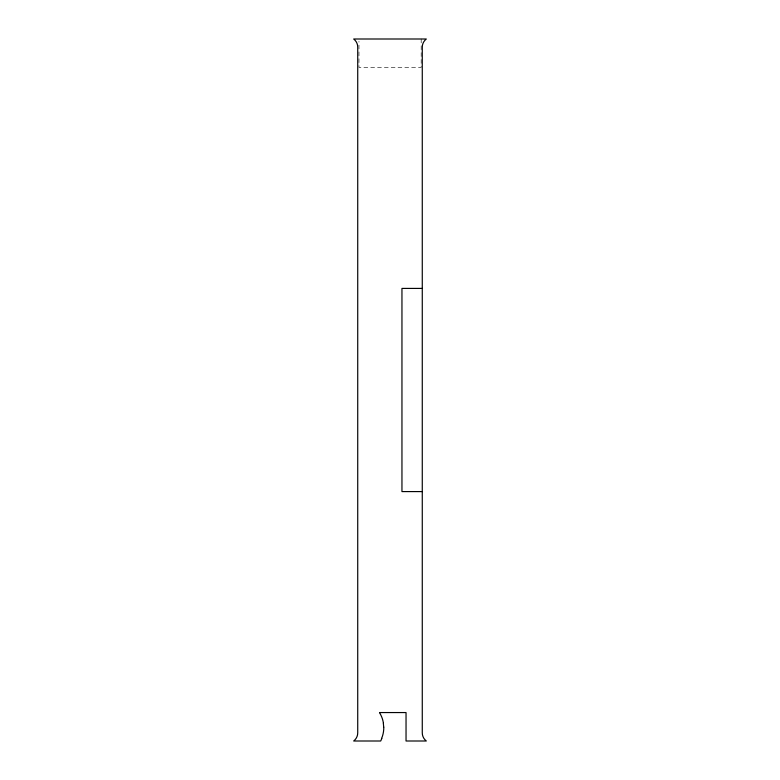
<?xml version="1.0" encoding="UTF-8"?>
<svg xmlns="http://www.w3.org/2000/svg" width="780" height="780" viewBox="0 0 780 780"><rect width="100%" height="100%" fill="white"/><g stroke="black" fill="none" stroke-linecap="round" stroke-linejoin="round"><path stroke-width="0.58" stroke-dasharray="3.9 2.92" d="M421.19 39L421.19 67.441L358.966 67.441L358.966 41.369"/><path stroke-width="1.17" d="M381.829 738.397L380.718 741L353.662 741A10.159 10.159 0 0 0 357.727 732.878L357.727 47.122A10.159 10.159 0 0 0 353.662 39L426.338 39A10.159 10.159 0 0 0 422.273 47.122L422.273 732.878A10.159 10.159 0 0 0 426.338 741L406.039 741L406.039 712.559L379.645 712.559M422.273 288.415L401.953 288.415L401.953 491.585L422.273 491.585M383.341 723.158L383.692 727.135M379.509 712.647A27.992 27.992 0 0 1 383.428 723.148M383.779 727.135A28.061 28.061 0 0 1 381.673 738.328"/></g></svg>
